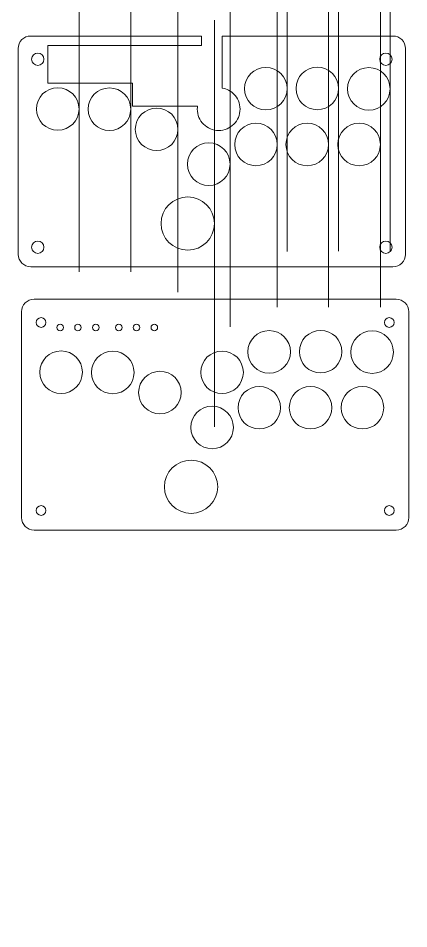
# Model space of a CAD drawing. Header units: millimetres. Extents: x 255 to 531, y -802 to 202.
# Drawn here: x 277 to 497, y -802 to -288 of the extents above; entities that cross this region are included whole.
import ezdxf

# ---------------------------------------------------------------- set-up
doc = ezdxf.new("R2010")
doc.units = ezdxf.units.MM
doc.header["$MEASUREMENT"] = 0
doc.layers.add('Layer 1', color=7, linetype='Continuous')

msp = doc.modelspace()

# ---------------------------------------------------------------- linework, layer by layer
at = {"layer": 'Layer 1', "lineweight": 9}
for points, knots in [([(387.8502, -404.2464), (387.8502, -395.9621), (381.1345, -389.2464), (372.8502, -389.2464), (364.566, -389.2464), (357.8502, -395.9621), (357.8502, -404.2464), (357.8502, -412.5306), (364.5659, -419.2464), (372.8501, -419.2464), (381.1344, -419.2464), (387.8502, -412.5307), (387.8502, -404.2465), (387.8502, -6.6049), (387.8502, -801.8928), (387.8502, -404.2464)], [0, 0, 0, 0, 0.25, 0.25, 0.25, 0.5, 0.5, 0.5, 0.75, 0.75, 0.75, 1, 1, 1, 1.0001, 1.0001, 1.0001, 1.0001]), ([(428.8502, -328.2064), (428.8502, -321.579), (423.4776, -316.2064), (416.8502, -316.2064), (410.2228, -316.2064), (404.8502, -321.579), (404.8502, -328.2064), (404.8502, -334.8338), (410.2227, -340.2064), (416.8502, -340.2064), (423.4776, -340.2064), (428.8502, -334.8339), (428.8502, -328.2065), (428.8502, -10.0913), (428.8502, -646.3216), (428.8502, -328.2064)], [0, 0, 0, 0, 0.25, 0.25, 0.25, 0.5, 0.5, 0.5, 0.75, 0.75, 0.75, 1, 1, 1, 1.0001, 1.0001, 1.0001, 1.0001]), ([(457.8202, -328.0864), (457.8202, -321.459), (452.4476, -316.0864), (445.8202, -316.0864), (439.1928, -316.0864), (433.8202, -321.459), (433.8202, -328.0864), (433.8202, -334.7138), (439.1927, -340.0864), (445.8202, -340.0864), (452.4476, -340.0864), (457.8202, -334.7139), (457.8202, -328.0865), (457.8202, -9.9713), (457.8202, -646.2016), (457.8202, -328.0864)], [0, 0, 0, 0, 0.25, 0.25, 0.25, 0.5, 0.5, 0.5, 0.75, 0.75, 0.75, 1, 1, 1, 1.0001, 1.0001, 1.0001, 1.0001]), ([(486.7902, -328.3264), (486.7902, -321.699), (481.4176, -316.3264), (474.7902, -316.3264), (468.1628, -316.3264), (462.7902, -321.699), (462.7902, -328.3264), (462.7902, -334.9538), (468.1627, -340.3264), (474.7902, -340.3264), (481.4176, -340.3264), (486.7902, -334.9539), (486.7902, -328.3265), (486.7902, -10.2113), (486.7902, -646.4416), (486.7902, -328.3264)], [0, 0, 0, 0, 0.25, 0.25, 0.25, 0.5, 0.5, 0.5, 0.75, 0.75, 0.75, 1, 1, 1, 1.0001, 1.0001, 1.0001, 1.0001]), ([(311.6552, -339.6764), (311.6552, -333.049), (306.2826, -327.6764), (299.6552, -327.6764), (293.0278, -327.6764), (287.6552, -333.049), (287.6552, -339.6764), (287.6552, -346.3038), (293.0277, -351.6764), (299.6552, -351.6764), (306.2826, -351.6764), (311.6552, -346.3039), (311.6552, -339.6765), (311.6552, -21.5613), (311.6552, -657.7916), (311.6552, -339.6764)], [0, 0, 0, 0, 0.25, 0.25, 0.25, 0.5, 0.5, 0.5, 0.75, 0.75, 0.75, 1, 1, 1, 1.0001, 1.0001, 1.0001, 1.0001]), ([(340.7502, -339.7964), (340.7502, -333.169), (335.3776, -327.7964), (328.7502, -327.7964), (322.1228, -327.7964), (316.7502, -333.169), (316.7502, -339.7964), (316.7502, -346.4238), (322.1227, -351.7964), (328.7502, -351.7964), (335.3776, -351.7964), (340.7502, -346.4239), (340.7502, -339.7965), (340.7502, -21.6813), (340.7502, -657.9116), (340.7502, -339.7964)], [0, 0, 0, 0, 0.25, 0.25, 0.25, 0.5, 0.5, 0.5, 0.75, 0.75, 0.75, 1, 1, 1, 1.0001, 1.0001, 1.0001, 1.0001]), ([(367.3502, -351.1464), (367.3502, -344.519), (361.9776, -339.1464), (355.3502, -339.1464), (348.7228, -339.1464), (343.3502, -344.519), (343.3502, -351.1464), (343.3502, -357.7738), (348.7227, -363.1464), (355.3502, -363.1464), (361.9776, -363.1464), (367.3502, -357.7739), (367.3502, -351.1465), (367.3502, -33.0313), (367.3502, -669.2616), (367.3502, -351.1464)], [0, 0, 0, 0, 0.25, 0.25, 0.25, 0.5, 0.5, 0.5, 0.75, 0.75, 0.75, 1, 1, 1, 1.0001, 1.0001, 1.0001, 1.0001]), ([(423.2902, -359.6664), (423.2902, -353.039), (417.9176, -347.6664), (411.2902, -347.6664), (404.6628, -347.6664), (399.2902, -353.039), (399.2902, -359.6664), (399.2902, -366.2938), (404.6627, -371.6664), (411.2902, -371.6664), (417.9176, -371.6664), (423.2902, -366.2939), (423.2902, -359.6665), (423.2902, -41.5513), (423.2902, -677.7816), (423.2902, -359.6664)], [0, 0, 0, 0, 0.25, 0.25, 0.25, 0.5, 0.5, 0.5, 0.75, 0.75, 0.75, 1, 1, 1, 1.0001, 1.0001, 1.0001, 1.0001]), ([(452.1402, -359.6664), (452.1402, -353.039), (446.7676, -347.6664), (440.1402, -347.6664), (433.5128, -347.6664), (428.1402, -353.039), (428.1402, -359.6664), (428.1402, -366.2938), (433.5127, -371.6664), (440.1402, -371.6664), (446.7676, -371.6664), (452.1402, -366.2939), (452.1402, -359.6665), (452.1402, -41.5513), (452.1402, -677.7816), (452.1402, -359.6664)], [0, 0, 0, 0, 0.25, 0.25, 0.25, 0.5, 0.5, 0.5, 0.75, 0.75, 0.75, 1, 1, 1, 1.0001, 1.0001, 1.0001, 1.0001]), ([(481.3502, -359.6664), (481.3502, -353.039), (475.9776, -347.6664), (469.3502, -347.6664), (462.7228, -347.6664), (457.3502, -353.039), (457.3502, -359.6664), (457.3502, -366.2938), (462.7227, -371.6664), (469.3502, -371.6664), (475.9776, -371.6664), (481.3502, -366.2939), (481.3502, -359.6665), (481.3502, -41.5513), (481.3502, -677.7816), (481.3502, -359.6664)], [0, 0, 0, 0, 0.25, 0.25, 0.25, 0.5, 0.5, 0.5, 0.75, 0.75, 0.75, 1, 1, 1, 1.0001, 1.0001, 1.0001, 1.0001]), ([(396.6802, -370.7764), (396.6802, -364.149), (391.3076, -358.7764), (384.6802, -358.7764), (378.0528, -358.7764), (372.6802, -364.149), (372.6802, -370.7764), (372.6802, -377.4038), (378.0527, -382.7764), (384.6802, -382.7764), (391.3076, -382.7764), (396.6802, -377.4039), (396.6802, -370.7765), (396.6802, -52.6613), (396.6802, -688.8916), (396.6802, -370.7764)], [0, 0, 0, 0, 0.25, 0.25, 0.25, 0.5, 0.5, 0.5, 0.75, 0.75, 0.75, 1, 1, 1, 1.0001, 1.0001, 1.0001, 1.0001]), ([(277.4302, -421.6264), (277.4302, -425.4924), (280.5642, -428.6264), (284.4302, -428.6264), (284.4302, -428.6264), (488.4302, -428.6264), (488.4302, -428.6264), (490.2867, -428.6264), (492.0672, -427.8889), (493.3799, -426.5761), (494.6927, -425.2634), (495.4302, -423.4829), (495.4302, -421.6264), (495.4302, -421.6264), (495.4302, -305.5264), (495.4302, -305.5264), (495.4302, -303.6699), (494.6927, -301.8894), (493.3799, -300.5767), (492.0672, -299.2639), (490.2867, -298.5264), (488.4302, -298.5264), (488.4302, -298.5264), (392.319, -298.5264), (392.319, -298.5264), (392.319, -298.5264), (392.319, -304.1868), (392.319, -304.1868), (392.319, -304.1868), (392.319, -308.3149), (392.319, -308.3149), (392.319, -308.3149), (392.319, -314.9466), (392.319, -314.9466), (392.319, -314.9466), (392.319, -321.5784), (392.319, -321.5784), (392.319, -321.5784), (392.319, -327.7954), (392.319, -327.7954), (392.319, -327.7954), (392.319, -327.8685), (392.319, -327.8685), (392.3342, -327.8711), (392.3493, -327.8737), (392.3645, -327.8763), (394.8575, -328.3094), (397.0874, -329.5093), (398.8024, -331.2242), (400.9808, -333.4026), (402.3283, -336.4123), (402.3283, -339.7365), (402.3283, -343.0606), (400.9809, -346.0702), (398.8024, -348.2486), (396.624, -350.427), (393.6143, -351.7745), (390.2902, -351.7745), (386.9661, -351.7745), (383.9564, -350.427), (381.778, -348.2486), (379.5996, -346.0702), (378.2521, -343.0605), (378.2521, -339.7364), (378.2521, -339.1785), (378.29, -338.6293), (378.3636, -338.0911), (378.3636, -338.0911), (378.0659, -338.0907), (378.0659, -338.0907), (378.0659, -338.0907), (376.0351, -338.0907), (376.0351, -338.0907), (376.0351, -338.0907), (367.7596, -338.0907), (367.7596, -338.0907), (367.7596, -338.0907), (341.8187, -338.0907), (341.8187, -338.0907), (341.8187, -338.0907), (341.8187, -325.0886), (341.8187, -325.0886), (341.8187, -325.0886), (294.0813, -325.0886), (294.0813, -325.0886), (294.0813, -325.0886), (294.0813, -303.8268), (294.0813, -303.8268), (294.0813, -303.8268), (380.6922, -303.8268), (380.6922, -303.8268), (380.6922, -303.8268), (380.6922, -298.5264), (380.6922, -298.5264), (380.6922, -298.5264), (284.4302, -298.5264), (284.4302, -298.5264), (282.5737, -298.5264), (280.7932, -299.2639), (279.4805, -300.5767), (278.1677, -301.8894), (277.4302, -303.6699), (277.4302, -305.5264), (277.4302, -305.5264), (277.4302, -421.6264), (277.4302, -421.6264)], [0, 0, 0, 0, 0.02857143, 0.02857143, 0.02857143, 0.05714286, 0.05714286, 0.05714286, 0.08571429, 0.08571429, 0.08571429, 0.11428571, 0.11428571, 0.11428571, 0.14285714, 0.14285714, 0.14285714, 0.17142857, 0.17142857, 0.17142857, 0.2, 0.2, 0.2, 0.22857143, 0.22857143, 0.22857143, 0.25714286, 0.25714286, 0.25714286, 0.28571429, 0.28571429, 0.28571429, 0.31428571, 0.31428571, 0.31428571, 0.34285714, 0.34285714, 0.34285714, 0.37142857, 0.37142857, 0.37142857, 0.4, 0.4, 0.4, 0.42857143, 0.42857143, 0.42857143, 0.45714286, 0.45714286, 0.45714286, 0.48571429, 0.48571429, 0.48571429, 0.51428571, 0.51428571, 0.51428571, 0.54285714, 0.54285714, 0.54285714, 0.57142857, 0.57142857, 0.57142857, 0.6, 0.6, 0.6, 0.62857143, 0.62857143, 0.62857143, 0.65714286, 0.65714286, 0.65714286, 0.68571429, 0.68571429, 0.68571429, 0.71428571, 0.71428571, 0.71428571, 0.74285714, 0.74285714, 0.74285714, 0.77142857, 0.77142857, 0.77142857, 0.8, 0.8, 0.8, 0.82857143, 0.82857143, 0.82857143, 0.85714286, 0.85714286, 0.85714286, 0.88571429, 0.88571429, 0.88571429, 0.91428571, 0.91428571, 0.91428571, 0.94285714, 0.94285714, 0.94285714, 0.97142857, 0.97142857, 0.97142857, 1, 1, 1, 1]), ([(291.9302, -311.6264), (291.9302, -309.6934), (290.3632, -308.1264), (288.4302, -308.1264), (286.4972, -308.1264), (284.9302, -309.6934), (284.9302, -311.6264), (284.9302, -313.5594), (286.4972, -315.1264), (288.4302, -315.1264), (290.3632, -315.1264), (291.9302, -313.5594), (291.9302, -311.6264)], [0, 0, 0, 0, 0.25, 0.25, 0.25, 0.5, 0.5, 0.5, 0.75, 0.75, 0.75, 1, 1, 1, 1]), ([(487.9302, -311.6264), (487.9302, -309.6934), (486.3632, -308.1264), (484.4302, -308.1264), (482.4972, -308.1264), (480.9302, -309.6934), (480.9302, -311.6264), (480.9302, -313.5594), (482.4972, -315.1264), (484.4302, -315.1264), (486.3632, -315.1264), (487.9302, -313.5594), (487.9302, -311.6264)], [0, 0, 0, 0, 0.25, 0.25, 0.25, 0.5, 0.5, 0.5, 0.75, 0.75, 0.75, 1, 1, 1, 1]), ([(291.9302, -417.6264), (291.9302, -415.6934), (290.3632, -414.1264), (288.4302, -414.1264), (286.4972, -414.1264), (284.9302, -415.6934), (284.9302, -417.6264), (284.9302, -419.5594), (286.4972, -421.1264), (288.4302, -421.1264), (290.3632, -421.1264), (291.9302, -419.5594), (291.9302, -417.6264)], [0, 0, 0, 0, 0.25, 0.25, 0.25, 0.5, 0.5, 0.5, 0.75, 0.75, 0.75, 1, 1, 1, 1]), ([(487.9302, -417.6264), (487.9302, -415.6934), (486.3632, -414.1264), (484.4302, -414.1264), (482.4972, -414.1264), (480.9302, -415.6934), (480.9302, -417.6264), (480.9302, -419.5594), (482.4972, -421.1264), (484.4302, -421.1264), (486.3632, -421.1264), (487.9302, -419.5594), (487.9302, -417.6264)], [0, 0, 0, 0, 0.25, 0.25, 0.25, 0.5, 0.5, 0.5, 0.75, 0.75, 0.75, 1, 1, 1, 1]), ([(490.308, -446.9487), (492.1645, -446.9487), (493.945, -447.6862), (495.2577, -448.999), (496.5705, -450.3117), (497.308, -452.0922), (497.308, -453.9487), (497.308, -453.9487), (497.308, -570.0487), (497.308, -570.0487), (497.308, -571.9052), (496.5705, -573.6857), (495.2577, -574.9984), (493.945, -576.3112), (492.1645, -577.0487), (490.308, -577.0487), (490.308, -577.0487), (286.308, -577.0487), (286.308, -577.0487), (282.442, -577.0487), (279.308, -573.9147), (279.308, -570.0487), (279.308, -570.0487), (279.308, -453.9487), (279.308, -453.9487), (279.308, -452.0922), (280.0455, -450.3117), (281.3583, -448.999), (282.671, -447.6862), (284.4515, -446.9487), (286.308, -446.9487), (286.308, -446.9487), (490.308, -446.9487), (490.308, -446.9487)], [0, 0, 0, 0, 0.09090909, 0.09090909, 0.09090909, 0.18181818, 0.18181818, 0.18181818, 0.27272727, 0.27272727, 0.27272727, 0.36363636, 0.36363636, 0.36363636, 0.45454545, 0.45454545, 0.45454545, 0.54545455, 0.54545455, 0.54545455, 0.63636364, 0.63636364, 0.63636364, 0.72727273, 0.72727273, 0.72727273, 0.81818182, 0.81818182, 0.81818182, 0.90909091, 0.90909091, 0.90909091, 1, 1, 1, 1]), ([(293.058, -460.0487), (293.058, -458.5299), (291.8268, -457.2987), (290.308, -457.2987), (288.7892, -457.2987), (287.558, -458.5299), (287.558, -460.0487), (287.558, -461.5675), (288.7892, -462.7987), (290.308, -462.7987), (291.8268, -462.7987), (293.058, -461.5675), (293.058, -460.0487)], [0, 0, 0, 0, 0.25, 0.25, 0.25, 0.5, 0.5, 0.5, 0.75, 0.75, 0.75, 1, 1, 1, 1]), ([(302.908, -462.8987), (302.908, -461.877), (302.0797, -461.0487), (301.058, -461.0487), (300.0363, -461.0487), (299.208, -461.877), (299.208, -462.8987), (299.208, -463.9204), (300.0363, -464.7487), (301.058, -464.7487), (302.0797, -464.7487), (302.908, -463.9204), (302.908, -462.8987)], [0, 0, 0, 0, 0.25, 0.25, 0.25, 0.5, 0.5, 0.5, 0.75, 0.75, 0.75, 1, 1, 1, 1]), ([(312.908, -462.8987), (312.908, -461.877), (312.0797, -461.0487), (311.058, -461.0487), (310.0363, -461.0487), (309.208, -461.877), (309.208, -462.8987), (309.208, -463.9204), (310.0363, -464.7487), (311.058, -464.7487), (312.0797, -464.7487), (312.908, -463.9204), (312.908, -462.8987)], [0, 0, 0, 0, 0.25, 0.25, 0.25, 0.5, 0.5, 0.5, 0.75, 0.75, 0.75, 1, 1, 1, 1]), ([(322.908, -462.8987), (322.908, -461.877), (322.0797, -461.0487), (321.058, -461.0487), (320.0363, -461.0487), (319.208, -461.877), (319.208, -462.8987), (319.208, -463.9204), (320.0363, -464.7487), (321.058, -464.7487), (322.0797, -464.7487), (322.908, -463.9204), (322.908, -462.8987)], [0, 0, 0, 0, 0.25, 0.25, 0.25, 0.5, 0.5, 0.5, 0.75, 0.75, 0.75, 1, 1, 1, 1]), ([(335.908, -462.8987), (335.908, -461.877), (335.0797, -461.0487), (334.058, -461.0487), (333.0363, -461.0487), (332.208, -461.877), (332.208, -462.8987), (332.208, -463.9204), (333.0363, -464.7487), (334.058, -464.7487), (335.0797, -464.7487), (335.908, -463.9204), (335.908, -462.8987)], [0, 0, 0, 0, 0.25, 0.25, 0.25, 0.5, 0.5, 0.5, 0.75, 0.75, 0.75, 1, 1, 1, 1]), ([(345.908, -462.8987), (345.908, -461.877), (345.0797, -461.0487), (344.058, -461.0487), (343.0363, -461.0487), (342.208, -461.877), (342.208, -462.8987), (342.208, -463.9204), (343.0363, -464.7487), (344.058, -464.7487), (345.0797, -464.7487), (345.908, -463.9204), (345.908, -462.8987)], [0, 0, 0, 0, 0.25, 0.25, 0.25, 0.5, 0.5, 0.5, 0.75, 0.75, 0.75, 1, 1, 1, 1]), ([(355.908, -462.8987), (355.908, -461.877), (355.0797, -461.0487), (354.058, -461.0487), (353.0363, -461.0487), (352.208, -461.877), (352.208, -462.8987), (352.208, -463.9204), (353.0363, -464.7487), (354.058, -464.7487), (355.0797, -464.7487), (355.908, -463.9204), (355.908, -462.8987)], [0, 0, 0, 0, 0.25, 0.25, 0.25, 0.5, 0.5, 0.5, 0.75, 0.75, 0.75, 1, 1, 1, 1]), ([(489.058, -460.0487), (489.058, -458.5299), (487.8268, -457.2987), (486.308, -457.2987), (484.7892, -457.2987), (483.558, -458.5299), (483.558, -460.0487), (483.558, -461.5675), (484.7892, -462.7987), (486.308, -462.7987), (487.8268, -462.7987), (489.058, -461.5675), (489.058, -460.0487)], [0, 0, 0, 0, 0.25, 0.25, 0.25, 0.5, 0.5, 0.5, 0.75, 0.75, 0.75, 1, 1, 1, 1]), ([(430.728, -476.6287), (430.728, -470.0013), (425.3554, -464.6287), (418.728, -464.6287), (412.1006, -464.6287), (406.728, -470.0013), (406.728, -476.6287), (406.728, -483.2561), (412.1005, -488.6287), (418.728, -488.6287), (425.3554, -488.6287), (430.728, -483.2562), (430.728, -476.6287)], [0, 0, 0, 0, 0.25, 0.25, 0.25, 0.5, 0.5, 0.5, 0.75, 0.75, 0.75, 1, 1, 1, 1]), ([(459.698, -476.5087), (459.698, -469.8813), (454.3254, -464.5087), (447.698, -464.5087), (441.0706, -464.5087), (435.698, -469.8813), (435.698, -476.5087), (435.698, -483.1361), (441.0705, -488.5087), (447.698, -488.5087), (454.3254, -488.5087), (459.698, -483.1362), (459.698, -476.5087)], [0, 0, 0, 0, 0.25, 0.25, 0.25, 0.5, 0.5, 0.5, 0.75, 0.75, 0.75, 1, 1, 1, 1]), ([(488.668, -476.7487), (488.668, -470.1213), (483.2954, -464.7487), (476.668, -464.7487), (470.0406, -464.7487), (464.668, -470.1213), (464.668, -476.7487), (464.668, -483.3761), (470.0405, -488.7487), (476.668, -488.7487), (483.2954, -488.7487), (488.668, -483.3762), (488.668, -476.7487)], [0, 0, 0, 0, 0.25, 0.25, 0.25, 0.5, 0.5, 0.5, 0.75, 0.75, 0.75, 1, 1, 1, 1]), ([(313.533, -488.0987), (313.533, -481.4713), (308.1604, -476.0987), (301.533, -476.0987), (294.9056, -476.0987), (289.533, -481.4713), (289.533, -488.0987), (289.533, -494.7261), (294.9055, -500.0987), (301.533, -500.0987), (308.1604, -500.0987), (313.533, -494.7262), (313.533, -488.0987)], [0, 0, 0, 0, 0.25, 0.25, 0.25, 0.5, 0.5, 0.5, 0.75, 0.75, 0.75, 1, 1, 1, 1]), ([(342.628, -488.2187), (342.628, -481.5913), (337.2554, -476.2187), (330.628, -476.2187), (324.0006, -476.2187), (318.628, -481.5913), (318.628, -488.2187), (318.628, -494.8461), (324.0005, -500.2187), (330.628, -500.2187), (337.2554, -500.2187), (342.628, -494.8462), (342.628, -488.2187)], [0, 0, 0, 0, 0.25, 0.25, 0.25, 0.5, 0.5, 0.5, 0.75, 0.75, 0.75, 1, 1, 1, 1]), ([(404.168, -488.1587), (404.168, -481.5313), (398.7954, -476.1587), (392.168, -476.1587), (385.5406, -476.1587), (380.168, -481.5313), (380.168, -488.1587), (380.168, -494.7861), (385.5405, -500.1587), (392.168, -500.1587), (398.7954, -500.1587), (404.168, -494.7862), (404.168, -488.1587)], [0, 0, 0, 0, 0.25, 0.25, 0.25, 0.5, 0.5, 0.5, 0.75, 0.75, 0.75, 1, 1, 1, 1]), ([(369.228, -499.5687), (369.228, -492.9413), (363.8554, -487.5687), (357.228, -487.5687), (350.6006, -487.5687), (345.228, -492.9413), (345.228, -499.5687), (345.228, -506.1961), (350.6005, -511.5687), (357.228, -511.5687), (363.8554, -511.5687), (369.228, -506.1962), (369.228, -499.5687)], [0, 0, 0, 0, 0.25, 0.25, 0.25, 0.5, 0.5, 0.5, 0.75, 0.75, 0.75, 1, 1, 1, 1]), ([(425.168, -508.0887), (425.168, -501.4613), (419.7954, -496.0887), (413.168, -496.0887), (406.5406, -496.0887), (401.168, -501.4613), (401.168, -508.0887), (401.168, -514.7161), (406.5405, -520.0887), (413.168, -520.0887), (419.7954, -520.0887), (425.168, -514.7162), (425.168, -508.0887)], [0, 0, 0, 0, 0.25, 0.25, 0.25, 0.5, 0.5, 0.5, 0.75, 0.75, 0.75, 1, 1, 1, 1]), ([(454.018, -508.0887), (454.018, -501.4613), (448.6454, -496.0887), (442.018, -496.0887), (435.3906, -496.0887), (430.018, -501.4613), (430.018, -508.0887), (430.018, -514.7161), (435.3905, -520.0887), (442.018, -520.0887), (448.6454, -520.0887), (454.018, -514.7162), (454.018, -508.0887)], [0, 0, 0, 0, 0.25, 0.25, 0.25, 0.5, 0.5, 0.5, 0.75, 0.75, 0.75, 1, 1, 1, 1]), ([(483.228, -508.0887), (483.228, -501.4613), (477.8554, -496.0887), (471.228, -496.0887), (464.6006, -496.0887), (459.228, -501.4613), (459.228, -508.0887), (459.228, -514.7161), (464.6005, -520.0887), (471.228, -520.0887), (477.8554, -520.0887), (483.228, -514.7162), (483.228, -508.0887)], [0, 0, 0, 0, 0.25, 0.25, 0.25, 0.5, 0.5, 0.5, 0.75, 0.75, 0.75, 1, 1, 1, 1]), ([(398.558, -519.1987), (398.558, -512.5713), (393.1854, -507.1987), (386.558, -507.1987), (379.9306, -507.1987), (374.558, -512.5713), (374.558, -519.1987), (374.558, -525.8261), (379.9305, -531.1987), (386.558, -531.1987), (393.1854, -531.1987), (398.558, -525.8262), (398.558, -519.1987)], [0, 0, 0, 0, 0.25, 0.25, 0.25, 0.5, 0.5, 0.5, 0.75, 0.75, 0.75, 1, 1, 1, 1]), ([(389.728, -552.6687), (389.728, -544.3844), (383.0123, -537.6687), (374.728, -537.6687), (366.4438, -537.6687), (359.728, -544.3844), (359.728, -552.6687), (359.728, -560.9529), (366.4437, -567.6687), (374.7279, -567.6687), (383.0122, -567.6687), (389.728, -560.953), (389.728, -552.6687)], [0, 0, 0, 0, 0.25, 0.25, 0.25, 0.5, 0.5, 0.5, 0.75, 0.75, 0.75, 1, 1, 1, 1]), ([(293.058, -566.0487), (293.058, -564.5299), (291.8268, -563.2987), (290.308, -563.2987), (288.7892, -563.2987), (287.558, -564.5299), (287.558, -566.0487), (287.558, -567.5675), (288.7892, -568.7987), (290.308, -568.7987), (291.8268, -568.7987), (293.058, -567.5675), (293.058, -566.0487)], [0, 0, 0, 0, 0.25, 0.25, 0.25, 0.5, 0.5, 0.5, 0.75, 0.75, 0.75, 1, 1, 1, 1]), ([(489.058, -566.0487), (489.058, -564.5299), (487.8268, -563.2987), (486.308, -563.2987), (484.7892, -563.2987), (483.558, -564.5299), (483.558, -566.0487), (483.558, -567.5675), (484.7892, -568.7987), (486.308, -568.7987), (487.8268, -568.7987), (489.058, -567.5675), (489.058, -566.0487)], [0, 0, 0, 0, 0.25, 0.25, 0.25, 0.5, 0.5, 0.5, 0.75, 0.75, 0.75, 1, 1, 1, 1])]:
    msp.add_open_spline(points, degree=3, knots=knots, dxfattribs=at)

doc.saveas('drawing.dxf')
